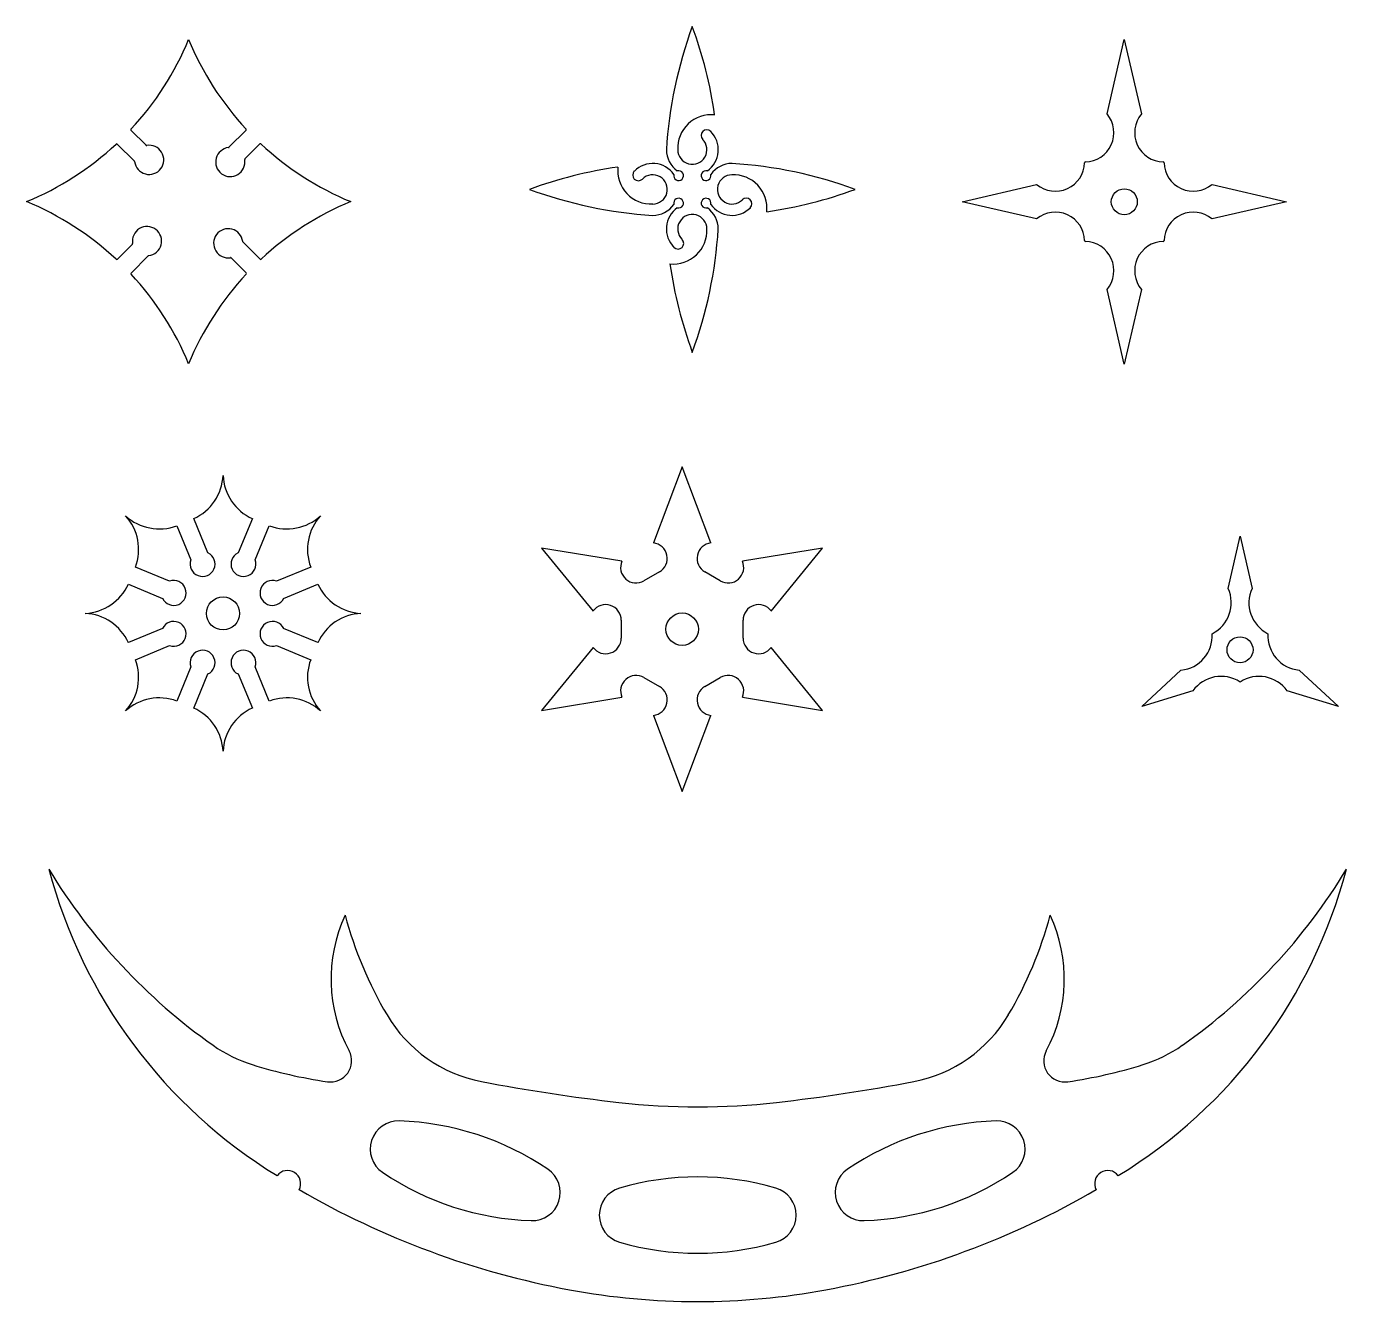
# Model space of a CAD drawing. Extents: x -21 to 1200, y 0 to 1179.
import ezdxf

# ---------------------------------------------------------------- set-up
doc = ezdxf.new("R2010")
doc.units = 0
doc.header["$MEASUREMENT"] = 0
doc.layers.add('WHITE', color=7, linetype='CONTINUOUS')

msp = doc.modelspace()

# ---------------------------------------------------------------- linework, layer by layer
at = {"layer": 'WHITE', "linetype": 'Continuous'}
for p, q in [((978.6, 1097.7), (994.4, 1166.6)), ((994.4, 1166.6), (1010.2, 1097.7)), ((76, 1082.6), (89.9, 1068.8)), ((166.6, 1066.9), (182.5, 1082.8)), ((79.1, 1054.1), (63.3, 1069.9)), ((195.2, 1070), (181.4, 1056.2)), ((844.4, 1016.6), (913.3, 1032.4)), ((1075.5, 1032.4), (1144.4, 1016.6)), ((913.3, 1000.9), (844.4, 1016.6)), ((1144.4, 1016.6), (1075.5, 1000.9)), ((63.4, 963.5), (77.3, 977.3)), ((179.5, 979.4), (195.3, 963.6)), ((92, 966.6), (76.1, 950.7)), ((182.6, 950.9), (168.7, 964.7)), ((994.4, 866.6), (978.6, 935.6)), ((1010.2, 935.6), (994.4, 866.6)), ((585.6, 771.5), (559, 701.2)), ((612.2, 701.2), (585.6, 771.5)), ((147.2, 692.1), (134.1, 723.7)), ((188.2, 723.7), (175.1, 692.1)), ((118.3, 717.1), (131.4, 685.5)), ((190.9, 685.5), (203.9, 717.1)), ((529.9, 684.4), (455.7, 696.5)), ((455.7, 696.5), (503.3, 638.3)), ((715.5, 696.5), (641.3, 684.4)), ((667.9, 638.3), (715.5, 696.5)), ((1090.4, 659.2), (1101.4, 707.5)), ((1101.4, 707.5), (1112.5, 659.2)), ((111.7, 665.8), (80.1, 678.9)), ((242.2, 678.9), (210.6, 665.8)), ((564.6, 674.4), (550.3, 666.1)), ((620.9, 666.1), (606.6, 674.4)), ((73.6, 663.1), (105.2, 650)), ((217.1, 650), (248.7, 663.1)), ((529.3, 629.8), (529.3, 613.2)), ((641.9, 613.2), (641.9, 629.8)), ((105.2, 622.2), (73.6, 609.1)), ((248.7, 609.1), (217.1, 622.2)), ((80.1, 593.3), (111.7, 606.4)), ((210.6, 606.4), (242.2, 593.3)), ((503.3, 604.7), (455.7, 546.5)), ((715.5, 546.5), (667.9, 604.7)), ((131.4, 586.7), (118.3, 555.1)), ((203.9, 555.1), (190.9, 586.7)), ((134.1, 548.6), (147.2, 580.1)), ((175.1, 580.1), (188.2, 548.6)), ((550.3, 576.9), (564.6, 568.6)), ((606.6, 568.6), (620.9, 576.9)), ((1010.5, 550), (1046.8, 583.7)), ((1156.1, 583.7), (1192.4, 550)), ((1057.8, 564.5), (1010.5, 550)), ((1192.4, 550), (1145.1, 564.5)), ((455.7, 546.5), (529.9, 558.6)), ((641.3, 558.6), (715.5, 546.5)), ((559, 541.8), (585.6, 471.5)), ((585.6, 471.5), (612.2, 541.8))]:
    msp.add_line(p, q, dxfattribs=at)
for centre, radius in [((994.4, 1016.6), 12), ((161.1, 636.1), 15.3), ((585.6, 621.5), 15), ((1101.4, 602.5), 12)]:
    msp.add_circle(centre, radius, dxfattribs=at)
for centre, radius, start, end in [((975, 1039.1), 404.8, 159.8374, 176.3853), ((215, 1039.1), 404.8, 8.1997, 20.1626), ((-125.7, 1271.7), 275.8, 316.9998, 337.6199), ((384.3, 1271.7), 275.8, 202.3801, 222.9586), ((612.4, 1066.1), 30.9, 83.8995, 182.7238), ((957.7, 1080.5), 27.1, 271.5524, 39.5041), ((1031.1, 1080.5), 27.1, 140.4959, 268.4476), ((76.5, 1083.2), 0.75, 136.9998, 225.0682), ((181.9, 1083.3), 0.75, 315.0682, 42.9586), ((595, 1064.7), 13.5, 180, 45), ((608.3, 1077.9), 5.25, 45, 225), ((595, 1064.7), 24, 305.3525, 45), ((-125.7, 1271.7), 275.8, 292.3801, 312.9586), ((62.8, 1069.4), 0.75, 45.0682, 132.9586), ((92.8, 1055.3), 13.5, 186.9638, 99.5097), ((90.4, 1069.3), 0.75, 225.0682, 279.5097), ((167.8, 1053.3), 13.5, 96.9638, 9.5097), ((166.1, 1067.4), 0.75, 276.9638, 315.0682), ((195.7, 1069.5), 0.75, 46.9998, 135.0682), ((384.3, 1271.7), 275.8, 226.9998, 247.6199), ((595, 1064.7), 24, 180, 234.6475), ((78.6, 1053.6), 0.75, 6.9638, 45.0682), ((181.9, 1055.7), 0.75, 135.0682, 189.5097), ((558.4, 1028), 24, 35.3525, 135), ((631.7, 1028), 24, 90, 144.6475), ((606.1, 648), 404.8, 69.8374, 86.3853), ((930.6, 1053.4), 27.1, 230.4959, 358.4476), ((958.4, 1052.6), 0.75, 91.5524, 178.4476), ((1030.4, 1052.6), 0.75, 1.5524, 88.4476), ((1058.2, 1053.4), 27.1, 181.5524, 309.5041), ((583.9, 648), 404.8, 98.1997, 110.1626), ((556.9, 1045.4), 30.9, 173.8995, 272.7238), ((545.1, 1041.3), 5.25, 135, 315), ((558.4, 1028), 13.5, 270, 135), ((582.3, 1040.7), 4.5, 165.0801, 104.9199), ((607.7, 1040.7), 4.5, 75.0801, 14.9199), ((631.7, 1028), 13.5, 90, 315), ((633.1, 1010.6), 30.9, 353.8995, 92.7238), ((583.9, 1408), 404.8, 249.8374, 266.3853), ((606.1, 1408), 404.8, 278.1997, 290.1626), ((-125.7, 761.7), 275.8, 46.9998, 67.6199), ((384.3, 761.7), 275.8, 112.3801, 132.9586), ((558.4, 1028), 24, 270, 324.6475), ((582.3, 1015.3), 4.5, 255.0801, 194.9199), ((607.7, 1015.3), 4.5, 345.0801, 284.9199), ((631.7, 1028), 24, 215.3525, 315), ((644.9, 1014.7), 5.25, 315, 135), ((595, 991.4), 24, 125.3525, 225), ((595, 991.4), 13.5, 0, 225), ((595, 991.4), 24, 0, 54.6475), ((930.6, 979.9), 27.1, 1.5524, 129.5041), ((1058.2, 979.9), 27.1, 50.4959, 178.4476), ((90.8, 980.2), 13.5, 276.9638, 189.5097), ((165.9, 978.2), 13.5, 6.9638, 279.5097), ((577.6, 989.9), 30.9, 263.8995, 2.7238), ((215, 1016.9), 404.8, 339.8374, 356.3853), ((76.7, 977.8), 0.75, 315.0682, 9.5097), ((180, 979.9), 0.75, 186.9638, 225.0682), ((581.8, 978.1), 5.25, 225, 45), ((958.4, 980.7), 0.75, 181.5524, 268.4476), ((957.7, 952.8), 27.1, 320.4959, 88.4476), ((1031.1, 952.8), 27.1, 91.5524, 219.5041), ((1030.4, 980.7), 0.75, 271.5524, 358.4476), ((92.5, 966), 0.75, 96.9638, 135.0682), ((168.2, 964.2), 0.75, 45.0682, 99.5097), ((62.9, 964), 0.75, 226.9998, 315.0682), ((195.9, 964.1), 0.75, 225.0682, 312.9586), ((975, 1016.9), 404.8, 188.1997, 200.1626), ((76.7, 950.2), 0.75, 135.0682, 222.9586), ((-125.7, 761.7), 275.8, 22.3801, 42.9586), ((384.3, 761.7), 275.8, 136.9998, 157.6199), ((182.1, 950.3), 0.75, 316.9998, 45.0682), ((115.1, 765.7), 46.1, 294.3913, 357.444), ((207.2, 765.7), 46.1, 182.556, 245.6087), ((37, 695.2), 46.1, 339.3913, 42.444), ((102.1, 760.3), 46.1, 227.556, 290.6087), ((220.2, 760.3), 46.1, 249.3913, 312.444), ((285.3, 695.2), 46.1, 137.556, 200.6087), ((557.4, 686.9), 14.4, 300, 83.7398), ((613.8, 686.9), 14.4, 96.2602, 240), ((142.2, 681.7), 11.5, 160.6112, 64.3888), ((180, 681.7), 11.5, 115.6112, 19.3888), ((543.1, 678.6), 14.4, 156.2602, 300), ((628.1, 678.6), 14.4, 240, 23.7398), ((31.6, 682.2), 46.1, 272.556, 335.6087), ((115.5, 655), 11.5, 205.6112, 109.3888), ((206.8, 655), 11.5, 70.6112, 334.3888), ((290.7, 682.2), 46.1, 204.3913, 267.444), ((1061.4, 645.9), 31.9, 296.5218, 24.6269), ((1141.5, 645.9), 31.9, 155.3731, 243.4782), ((31.6, 590), 46.1, 24.3913, 87.444), ((290.7, 590), 46.1, 92.556, 155.6087), ((514.9, 629.8), 14.4, 0, 143.7398), ((656.3, 629.8), 14.4, 36.2602, 180), ((115.5, 617.2), 11.5, 250.6112, 154.3888), ((206.8, 617.2), 11.5, 25.6112, 289.3888), ((514.9, 613.2), 14.4, 216.2602, 0), ((656.3, 613.2), 14.4, 180, 323.7398), ((1043.8, 615.4), 31.9, 275.3731, 3.4782), ((1159.1, 615.4), 31.9, 176.5218, 264.6269), ((142.2, 590.5), 11.5, 295.6112, 199.3888), ((180, 590.5), 11.5, 340.6112, 244.3888), ((37, 577.1), 46.1, 317.556, 20.6087), ((285.3, 577.1), 46.1, 159.3913, 222.444), ((543.1, 564.4), 14.4, 60, 203.7398), ((628.1, 564.4), 14.4, 336.2602, 120), ((1083.8, 546), 31.9, 56.5218, 144.6269), ((1119, 546), 31.9, 35.3731, 123.4782), ((557.4, 556.1), 14.4, 276.2602, 60), ((613.8, 556.1), 14.4, 120, 263.7398), ((102.1, 511.9), 46.1, 69.3913, 132.444), ((220.2, 511.9), 46.1, 47.556, 110.6087), ((115.1, 506.6), 46.1, 2.556, 65.6087), ((207.2, 506.6), 46.1, 114.3913, 177.444), ((458.2, 520.8), 473.9, 194.8041, 238.5753), ((464.3, 680.6), 542.6, 211.1716, 234.8436), ((741.7, 520.8), 473.9, 301.4247, 345.1959), ((735.7, 680.6), 542.6, 305.1564, 328.8284), ((401.8, 298.1), 140.8, 155.2095, 208.1376), ((627.3, 451), 365.5, 194.8798, 210.6087), ((572.6, 451), 365.5, 329.3913, 345.1202), ((798.1, 298.1), 140.8, 331.8624, 24.7905), ((424.6, 331.1), 130, 210.6087, 259.1542), ((775.3, 331.1), 130, 280.8458, 329.3913), ((226.7, 343.2), 130, 234.8436, 252.7538), ((973.2, 343.2), 130, 287.2462, 305.1564), ((260.5, 222.5), 19.5, 261.5874, 28.1376), ((939.4, 222.5), 19.5, 151.8624, 278.4126), ((325.4, 661.2), 463, 252.7538, 261.5874), ((874.5, 661.2), 463, 278.4126, 287.2462), ((714, 1841.5), 1667.9, 259.1542, 263.568), ((485.9, 1841.5), 1667.9, 276.432, 280.8458), ((600, 830), 650, 263.568, 276.432), ((323.2, 141), 26, 88.1276, 235.8724), ((315.6, -92.9), 260, 55.8724, 88.1276), ((884.3, -92.9), 260, 91.8724, 124.1276), ((876.7, 141), 26, 304.1276, 91.8724), ((446.9, 100.8), 26, 268.1276, 55.8724), ((753.1, 100.8), 26, 124.1276, 271.8724), ((220.8, 109.1), 12.1, 331.8917, 143.166), ((454.5, 334.7), 260, 235.8724, 268.1276), ((600, -144.8), 260, 73.8724, 106.1276), ((745.4, 334.7), 260, 271.8724, 304.1276), ((979.1, 109.1), 12.1, 36.834, 208.1083), ((624.1, 780.1), 782.3, 239.8764, 259.4942), ((535, 79.9), 26, 106.1276, 253.8724), ((665, 79.9), 26, 286.1276, 73.8724), ((575.8, 780.1), 782.3, 280.5058, 300.1236), ((600, 304.7), 260, 253.8724, 286.1276), ((600, 650), 650, 259.4942, 280.5058)]:
    msp.add_arc(centre, radius, start, end, dxfattribs=at)

doc.saveas('drawing.dxf')
